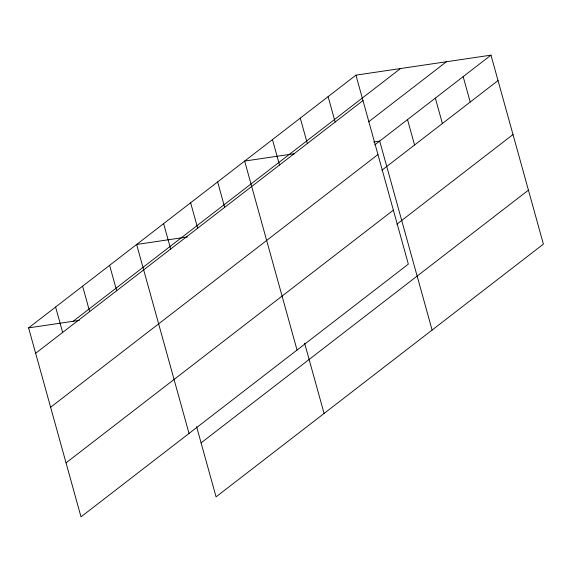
<?xml version="1.0" encoding="UTF-8"?>
<svg xmlns="http://www.w3.org/2000/svg" width="572" height="572" viewBox="0 0 572 572"><rect width="100%" height="100%" fill="white"/><g stroke="black" fill="none" stroke-linecap="round" stroke-linejoin="round"><path stroke-width="0.86" d="M355.934 75.146L408.344 264.121L81.009 516.852L28.6 327.87L355.934 75.146L490.99 55.148L543.4 244.13L216.066 496.853L196.589 426.619M73.166 321.278L400.507 68.547M35.65 353.281L362.984 100.558M368.518 121.9L446.425 61.747M374.853 144.823L490.99 55.148M50.615 407.257L377.949 154.533M381.896 170.227L498.04 80.559M66.037 462.87L393.372 210.146M396.868 224.21L513.005 134.534M201.094 442.878L528.428 190.147M294.508 153.689L244.644 161.075L297.047 350.05M373.58 141.985L379.701 141.077L432.103 330.051M187.373 236.958L136.622 244.473L189.032 433.447M28.6 327.87L79.351 320.363M463.17 76.634L470.213 102.045M435.342 98.112L442.392 123.523M407.521 119.598L414.571 145.009M328.113 96.625L335.156 122.036M300.286 118.111L307.336 143.522M272.465 139.589L279.508 165.001M304.611 343.221L324.088 413.456M217.639 181.925L224.682 207.336M190.633 202.774L197.676 228.185M163.628 223.623L170.67 249.035M109.617 265.322L116.659 290.733M82.611 286.172L89.654 311.583M55.606 307.021L62.648 332.432"/></g></svg>
